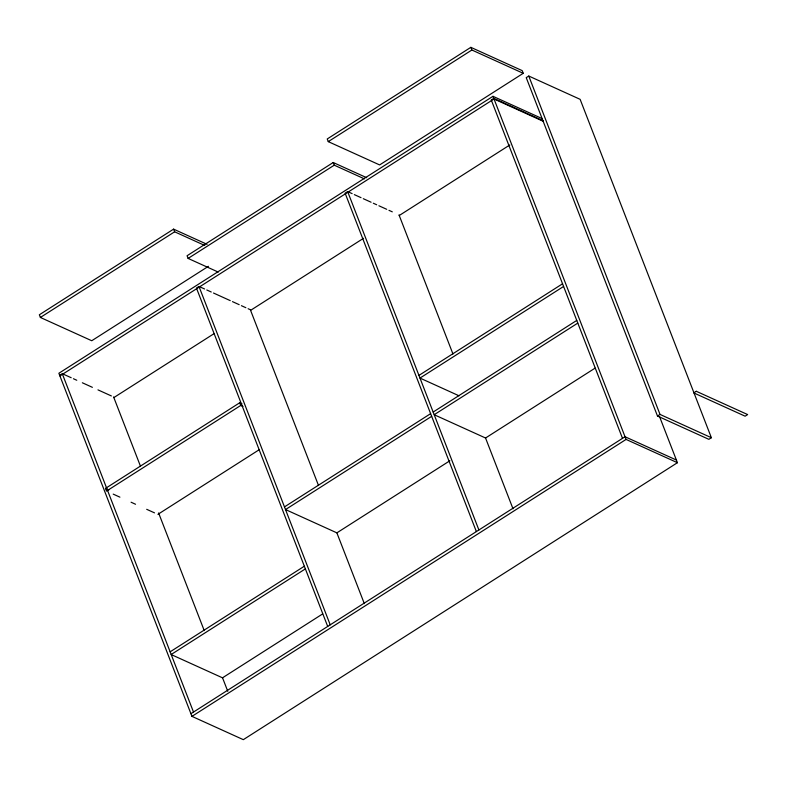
<?xml version="1.0" encoding="UTF-8"?>
<svg xmlns="http://www.w3.org/2000/svg" width="787" height="787" viewBox="0 0 787 787"><rect width="100%" height="100%" fill="white"/><g stroke="black" fill="none" stroke-linecap="round" stroke-linejoin="round"><path stroke-width="1.18" d="M207.089 244.324L173.593 229.135L39.35 314.78L40.383 317.456L91.745 340.741L208.437 266.301M40.383 317.456L174.635 231.801L204.777 245.475M470.842 47.338L327.235 138.965L328.268 141.63L379.629 164.926L523.237 73.309L522.204 70.633L470.842 47.338L471.885 50.014L523.237 73.309M328.268 141.63L471.885 50.014M366.703 177.705L333.216 162.506L187.07 255.745L188.113 258.421L218.255 272.086M188.113 258.421L334.249 165.181L364.391 178.856M542.115 118.591L492.987 96.309L58.877 373.264L191.959 716.367L243.321 739.662L677.43 462.707L659.516 416.53M59.723 375.281L62.252 373.668L193.504 712.058M352.114 193.612L347.647 191.585L345.119 193.199L476.371 531.589M528.766 76.034L526.237 77.647L657.489 416.038L708.851 439.333L711.379 437.72L580.127 99.329L528.766 76.034L660.018 414.424L711.379 437.72M59.92 375.94L494.029 98.985L543.148 121.267M113.849 397.583L213.985 333.698M250.581 310.353L363.555 238.284M399.245 215.51L509.799 144.975M242.986 406.446L240.753 405.443L106.511 491.088L105.517 488.383L239.72 402.767L241.953 403.78M157.912 514.344L259.08 449.8M418.94 375.409L562.557 283.782M563.59 286.458L419.983 378.075L459.057 395.802M284.481 506.887L430.627 413.657M433.155 412.044L576.763 320.417M431.66 416.333L285.524 509.563L336.875 532.858L364.322 603.609M577.806 323.093L434.188 414.719L485.549 438.005L512.996 508.766M336.875 532.858L449.849 460.779M485.549 438.005L595.07 368.139M170.09 651.862L304.343 566.217M305.376 568.883L171.133 654.528L222.495 677.823L322.67 613.909M190.926 713.691L625.035 436.746L676.397 460.031M657.489 416.038L660.018 414.424M191.959 716.367L626.068 439.421L677.43 462.707M542.912 120.637L493.783 98.355L492.987 96.309M354.337 194.625L361.036 197.665M363.269 198.678L371.09 202.22M373.323 203.233L376.668 204.758M378.901 205.771L386.722 209.312M388.955 210.326L392.3 211.841M200.095 286.94L204.561 288.967M206.794 289.98L211.26 292.007M213.493 293.02L230.237 300.614M232.47 301.628L239.169 304.667M241.402 305.681L245.869 307.707M248.102 308.711L250.335 309.724L318.528 485.53M63.363 374.169L71.184 377.721M73.417 378.724L76.762 380.249M82.35 382.777L92.394 387.332M97.972 389.87L111.37 395.94M105.468 488.412L108.822 489.927M113.21 494.118L119.909 497.158M131.075 502.224L135.541 504.251M146.697 509.317L154.518 512.858M626.068 439.421L493.783 98.355L491.255 99.969L622.507 438.359M398.999 214.881L452.978 354.042M347.647 191.585L478.899 529.976M333.216 162.506L334.249 165.181M330.225 624.829L198.973 286.438L196.445 288.052L327.697 626.432M173.593 229.135L174.635 231.801M239.72 402.767L240.753 405.443M113.603 396.953L140.43 466.111M158.59 512.937L204.226 630.574M222.534 677.794L227.787 691.33M696.288 391.287L693.76 392.9L745.122 416.185L747.65 414.572L696.288 391.287"/></g></svg>
